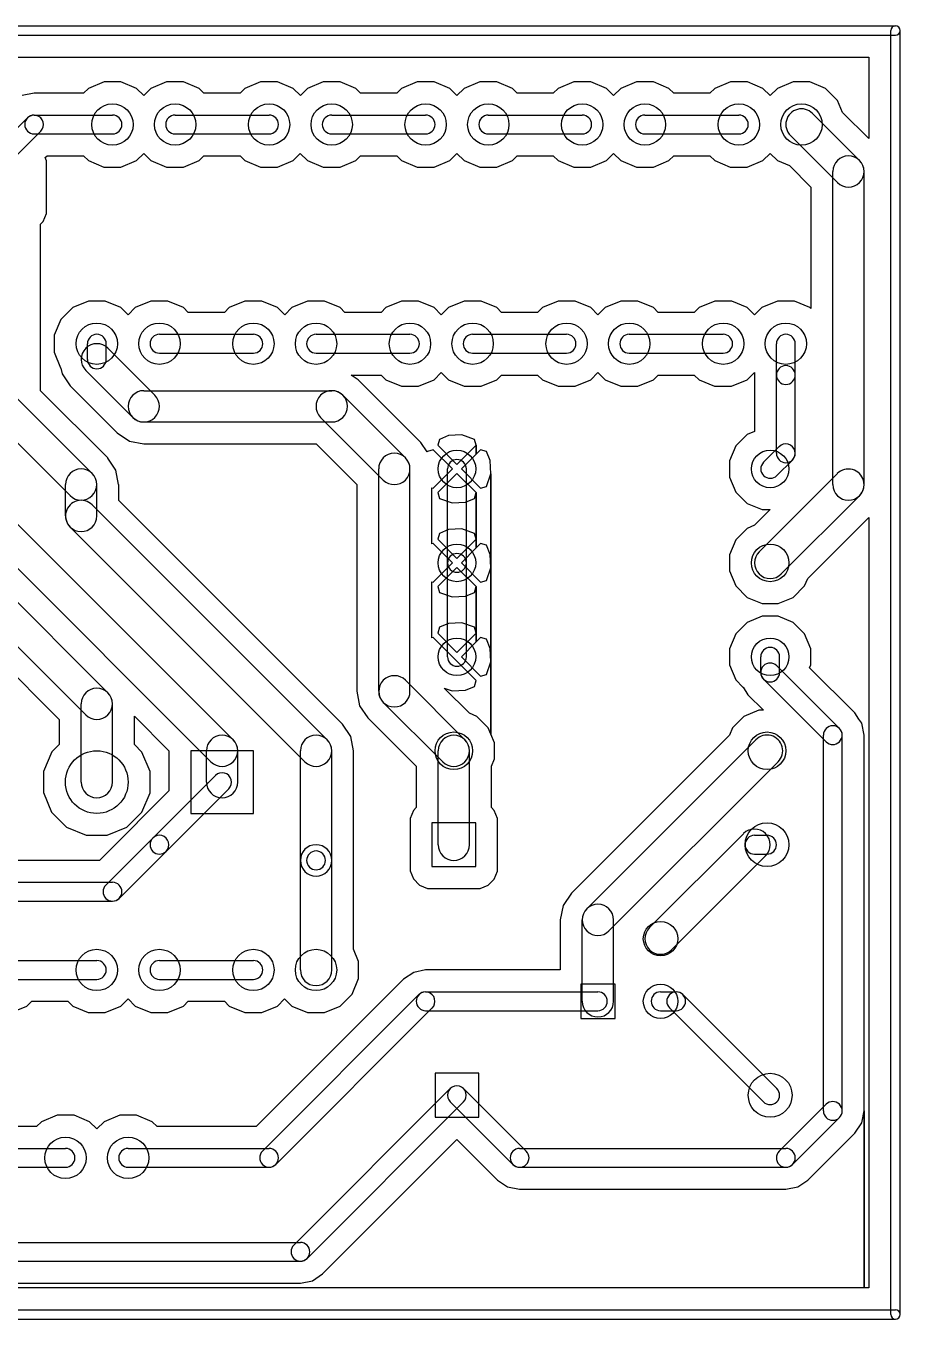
# Model space of a CAD drawing. Extents: x 35925 to 67075, y 41845 to 62495.
# Drawn here: x 53118 to 67075, y 41845 to 62495 of the extents above; entities that cross this region are included whole.
import ezdxf

# ---------------------------------------------------------------- set-up
doc = ezdxf.new("R2010")
doc.units = 0
doc.layers.add('BLACK', color=1, linetype='CONTINUOUS')

msp = doc.modelspace()

# ---------------------------------------------------------------- linework, layer by layer
at = {"layer": 'BLACK'}
for p, q in [((36000, 62495), (67000, 62495)), ((66925, 41920), (66925, 62420)), ((67075, 41920), (67075, 62420)), ((36000, 62345), (67000, 62345)), ((36425, 61995), (66575, 61995)), ((36425, 61995), (66575, 61995)), ((66575, 61995), (66575, 60694)), ((66575, 61995), (66575, 60694)), ((54365, 61600), (54115, 61497)), ((54365, 61600), (54115, 61497)), ((54636, 61600), (54365, 61600)), ((54636, 61600), (54365, 61600)), ((54885, 61496), (54636, 61600)), ((54885, 61496), (54636, 61600)), ((55365, 61600), (55115, 61497)), ((55365, 61600), (55115, 61497)), ((55636, 61600), (55365, 61600)), ((55636, 61600), (55365, 61600)), ((55885, 61496), (55636, 61600)), ((55885, 61496), (55636, 61600)), ((56865, 61600), (56615, 61497)), ((56865, 61600), (56615, 61497)), ((57136, 61600), (56865, 61600)), ((57136, 61600), (56865, 61600)), ((57385, 61496), (57136, 61600)), ((57385, 61496), (57136, 61600)), ((57865, 61600), (57615, 61497)), ((57865, 61600), (57615, 61497)), ((58136, 61600), (57865, 61600)), ((58136, 61600), (57865, 61600)), ((58385, 61496), (58136, 61600)), ((58385, 61496), (58136, 61600)), ((59365, 61600), (59115, 61497)), ((59365, 61600), (59115, 61497)), ((59636, 61600), (59365, 61600)), ((59636, 61600), (59365, 61600)), ((59885, 61496), (59636, 61600)), ((59885, 61496), (59636, 61600)), ((60365, 61600), (60115, 61497)), ((60365, 61600), (60115, 61497)), ((60636, 61600), (60365, 61600)), ((60636, 61600), (60365, 61600)), ((60885, 61496), (60636, 61600)), ((60885, 61496), (60636, 61600)), ((61865, 61600), (61615, 61497)), ((61865, 61600), (61615, 61497)), ((62136, 61600), (61865, 61600)), ((62136, 61600), (61865, 61600)), ((62385, 61496), (62136, 61600)), ((62385, 61496), (62136, 61600)), ((62865, 61600), (62615, 61497)), ((62865, 61600), (62615, 61497)), ((63136, 61600), (62865, 61600)), ((63136, 61600), (62865, 61600)), ((63385, 61496), (63136, 61600)), ((63385, 61496), (63136, 61600)), ((64365, 61600), (64115, 61497)), ((64365, 61600), (64115, 61497)), ((64636, 61600), (64365, 61600)), ((64636, 61600), (64365, 61600)), ((64885, 61496), (64636, 61600)), ((64885, 61496), (64636, 61600)), ((65365, 61600), (65115, 61497)), ((65365, 61600), (65115, 61497)), ((65636, 61600), (65365, 61600)), ((65636, 61600), (65365, 61600)), ((65885, 61496), (65636, 61600)), ((65885, 61496), (65636, 61600)), ((53250, 61421), (53058, 61382)), ((53250, 61421), (53058, 61382)), ((53254, 61420), (53250, 61421)), ((53254, 61420), (53250, 61421)), ((54038, 61420), (53254, 61420)), ((54038, 61420), (53254, 61420)), ((54115, 61497), (54038, 61420)), ((54115, 61497), (54038, 61420)), ((55000, 61382), (54885, 61496)), ((55000, 61382), (54885, 61496)), ((55115, 61497), (55000, 61382)), ((55115, 61497), (55000, 61382)), ((55961, 61420), (55885, 61496)), ((55961, 61420), (55885, 61496)), ((56538, 61420), (55961, 61420)), ((56538, 61420), (55961, 61420)), ((56615, 61497), (56538, 61420)), ((56615, 61497), (56538, 61420)), ((57500, 61382), (57385, 61496)), ((57500, 61382), (57385, 61496)), ((57615, 61497), (57500, 61382)), ((57615, 61497), (57500, 61382)), ((58461, 61420), (58385, 61496)), ((58461, 61420), (58385, 61496)), ((59038, 61420), (58461, 61420)), ((59038, 61420), (58461, 61420)), ((59115, 61497), (59038, 61420)), ((59115, 61497), (59038, 61420)), ((60000, 61382), (59885, 61496)), ((60000, 61382), (59885, 61496)), ((60115, 61497), (60000, 61382)), ((60115, 61497), (60000, 61382)), ((60961, 61420), (60885, 61496)), ((60961, 61420), (60885, 61496)), ((61538, 61420), (60961, 61420)), ((61538, 61420), (60961, 61420)), ((61615, 61497), (61538, 61420)), ((61615, 61497), (61538, 61420)), ((62500, 61382), (62385, 61496)), ((62500, 61382), (62385, 61496)), ((62615, 61497), (62500, 61382)), ((62615, 61497), (62500, 61382)), ((63461, 61420), (63385, 61496)), ((63461, 61420), (63385, 61496)), ((64038, 61420), (63461, 61420)), ((64038, 61420), (63461, 61420)), ((64115, 61497), (64038, 61420)), ((64115, 61497), (64038, 61420)), ((65000, 61382), (64885, 61496)), ((65000, 61382), (64885, 61496)), ((65115, 61497), (65000, 61382)), ((65115, 61497), (65000, 61382)), ((66077, 61305), (65885, 61496)), ((66077, 61305), (65885, 61496)), ((66156, 61112), (66077, 61305)), ((66156, 61112), (66077, 61305)), ((52644, 60526), (53144, 61026)), ((53250, 61070), (54500, 61070)), ((55500, 61070), (57000, 61070)), ((58000, 61070), (59500, 61070)), ((60500, 61070), (62000, 61070)), ((63000, 61070), (64500, 61070)), ((66427, 60347), (65677, 61097)), ((66575, 60694), (66156, 61112)), ((66575, 60694), (66156, 61112)), ((52856, 60314), (53356, 60814)), ((53250, 60770), (54500, 60770)), ((55500, 60770), (57000, 60770)), ((58000, 60770), (59500, 60770)), ((60500, 60770), (62000, 60770)), ((63000, 60770), (64500, 60770)), ((66073, 59993), (65323, 60743)), ((53427, 60391), (53457, 60420)), ((53427, 60391), (53457, 60420)), ((53449, 60339), (53427, 60391)), ((53449, 60339), (53427, 60391)), ((53449, 59639), (53449, 60339)), ((53449, 59639), (53449, 60339)), ((53457, 60420), (54038, 60420)), ((53457, 60420), (54038, 60420)), ((54038, 60420), (54115, 60344)), ((54038, 60420), (54115, 60344)), ((54115, 60344), (54364, 60240)), ((54115, 60344), (54364, 60240)), ((54635, 60240), (54885, 60343)), ((54635, 60240), (54885, 60343)), ((54885, 60343), (54999, 60459)), ((54885, 60343), (54999, 60459)), ((54999, 60459), (55115, 60344)), ((54999, 60459), (55115, 60344)), ((55115, 60344), (55364, 60240)), ((55115, 60344), (55364, 60240)), ((55635, 60240), (55885, 60343)), ((55635, 60240), (55885, 60343)), ((55885, 60343), (55961, 60420)), ((55885, 60343), (55961, 60420)), ((55961, 60420), (56538, 60420)), ((55961, 60420), (56538, 60420)), ((56538, 60420), (56615, 60344)), ((56538, 60420), (56615, 60344)), ((56615, 60344), (56864, 60240)), ((56615, 60344), (56864, 60240)), ((57135, 60240), (57385, 60343)), ((57135, 60240), (57385, 60343)), ((57385, 60343), (57499, 60459)), ((57385, 60343), (57499, 60459)), ((57499, 60459), (57615, 60344)), ((57499, 60459), (57615, 60344)), ((57615, 60344), (57864, 60240)), ((57615, 60344), (57864, 60240)), ((58135, 60240), (58385, 60343)), ((58135, 60240), (58385, 60343)), ((58385, 60343), (58461, 60420)), ((58385, 60343), (58461, 60420)), ((58461, 60420), (59038, 60420)), ((58461, 60420), (59038, 60420)), ((59038, 60420), (59115, 60344)), ((59038, 60420), (59115, 60344)), ((59115, 60344), (59364, 60240)), ((59115, 60344), (59364, 60240)), ((59635, 60240), (59885, 60343)), ((59635, 60240), (59885, 60343)), ((59885, 60343), (59999, 60459)), ((59885, 60343), (59999, 60459)), ((59999, 60459), (60115, 60344)), ((59999, 60459), (60115, 60344)), ((60115, 60344), (60364, 60240)), ((60115, 60344), (60364, 60240)), ((60635, 60240), (60885, 60343)), ((60635, 60240), (60885, 60343)), ((60885, 60343), (60961, 60420)), ((60885, 60343), (60961, 60420)), ((60961, 60420), (61538, 60420)), ((60961, 60420), (61538, 60420)), ((61538, 60420), (61615, 60344)), ((61538, 60420), (61615, 60344)), ((61615, 60344), (61864, 60240)), ((61615, 60344), (61864, 60240)), ((62135, 60240), (62385, 60343)), ((62135, 60240), (62385, 60343)), ((62385, 60343), (62499, 60459)), ((62385, 60343), (62499, 60459)), ((62499, 60459), (62615, 60344)), ((62499, 60459), (62615, 60344)), ((62615, 60344), (62864, 60240)), ((62615, 60344), (62864, 60240)), ((63135, 60240), (63385, 60343)), ((63135, 60240), (63385, 60343)), ((63385, 60343), (63461, 60420)), ((63385, 60343), (63461, 60420)), ((63461, 60420), (64038, 60420)), ((63461, 60420), (64038, 60420)), ((64038, 60420), (64115, 60344)), ((64038, 60420), (64115, 60344)), ((64115, 60344), (64364, 60240)), ((64115, 60344), (64364, 60240)), ((64635, 60240), (64885, 60343)), ((64635, 60240), (64885, 60343)), ((64885, 60343), (64999, 60459)), ((64885, 60343), (64999, 60459)), ((64999, 60459), (65115, 60344)), ((64999, 60459), (65115, 60344)), ((65115, 60344), (65308, 60264)), ((65115, 60344), (65308, 60264)), ((54364, 60240), (54635, 60240)), ((54364, 60240), (54635, 60240)), ((55364, 60240), (55635, 60240)), ((55364, 60240), (55635, 60240)), ((56864, 60240), (57135, 60240)), ((56864, 60240), (57135, 60240)), ((57864, 60240), (58135, 60240)), ((57864, 60240), (58135, 60240)), ((59364, 60240), (59635, 60240)), ((59364, 60240), (59635, 60240)), ((60364, 60240), (60635, 60240)), ((60364, 60240), (60635, 60240)), ((61864, 60240), (62135, 60240)), ((61864, 60240), (62135, 60240)), ((62864, 60240), (63135, 60240)), ((62864, 60240), (63135, 60240)), ((64364, 60240), (64635, 60240)), ((64364, 60240), (64635, 60240)), ((65308, 60264), (65650, 59922)), ((65308, 60264), (65650, 59922)), ((66000, 55170), (66000, 60170)), ((66500, 55170), (66500, 60170)), ((65650, 59922), (65650, 57982)), ((65650, 59922), (65650, 57982)), ((53396, 59372), (53449, 59500)), ((53396, 59372), (53449, 59500)), ((53449, 59500), (53449, 59639)), ((53449, 59500), (53449, 59639)), ((53350, 59327), (53396, 59372)), ((53350, 59327), (53396, 59372)), ((53350, 56669), (53350, 59327)), ((53350, 56669), (53350, 59327)), ((54115, 58100), (53865, 57997)), ((54115, 58100), (53865, 57997)), ((54386, 58100), (54115, 58100)), ((54386, 58100), (54115, 58100)), ((54635, 57996), (54386, 58100)), ((54635, 57996), (54386, 58100)), ((55115, 58100), (54865, 57997)), ((55115, 58100), (54865, 57997)), ((55386, 58100), (55115, 58100)), ((55386, 58100), (55115, 58100)), ((55635, 57996), (55386, 58100)), ((55635, 57996), (55386, 58100)), ((56615, 58100), (56365, 57997)), ((56615, 58100), (56365, 57997)), ((56886, 58100), (56615, 58100)), ((56886, 58100), (56615, 58100)), ((57135, 57996), (56886, 58100)), ((57135, 57996), (56886, 58100)), ((57615, 58100), (57365, 57997)), ((57615, 58100), (57365, 57997)), ((57886, 58100), (57615, 58100)), ((57886, 58100), (57615, 58100)), ((58135, 57996), (57886, 58100)), ((58135, 57996), (57886, 58100)), ((59115, 58100), (58865, 57997)), ((59115, 58100), (58865, 57997)), ((59386, 58100), (59115, 58100)), ((59386, 58100), (59115, 58100)), ((59635, 57996), (59386, 58100)), ((59635, 57996), (59386, 58100)), ((60115, 58100), (59865, 57997)), ((60115, 58100), (59865, 57997)), ((60386, 58100), (60115, 58100)), ((60386, 58100), (60115, 58100)), ((60635, 57996), (60386, 58100)), ((60635, 57996), (60386, 58100)), ((61615, 58100), (61365, 57997)), ((61615, 58100), (61365, 57997)), ((61886, 58100), (61615, 58100)), ((61886, 58100), (61615, 58100)), ((62135, 57996), (61886, 58100)), ((62135, 57996), (61886, 58100)), ((62615, 58100), (62365, 57997)), ((62615, 58100), (62365, 57997)), ((62886, 58100), (62615, 58100)), ((62886, 58100), (62615, 58100)), ((63135, 57996), (62886, 58100)), ((63135, 57996), (62886, 58100)), ((64115, 58100), (63865, 57997)), ((64115, 58100), (63865, 57997)), ((64386, 58100), (64115, 58100)), ((64386, 58100), (64115, 58100)), ((64635, 57996), (64386, 58100)), ((64635, 57996), (64386, 58100)), ((65115, 58100), (64865, 57997)), ((65115, 58100), (64865, 57997)), ((65386, 58100), (65115, 58100)), ((65386, 58100), (65115, 58100)), ((65635, 57996), (65386, 58100)), ((65635, 57996), (65386, 58100)), ((53865, 57997), (53674, 57805)), ((53865, 57997), (53674, 57805)), ((54750, 57882), (54635, 57996)), ((54750, 57882), (54635, 57996)), ((54865, 57997), (54750, 57882)), ((54865, 57997), (54750, 57882)), ((55711, 57920), (55635, 57996)), ((55711, 57920), (55635, 57996)), ((56288, 57920), (55711, 57920)), ((56288, 57920), (55711, 57920)), ((56365, 57997), (56288, 57920)), ((56365, 57997), (56288, 57920)), ((57250, 57882), (57135, 57996)), ((57250, 57882), (57135, 57996)), ((57365, 57997), (57250, 57882)), ((57365, 57997), (57250, 57882)), ((58211, 57920), (58135, 57996)), ((58211, 57920), (58135, 57996)), ((58788, 57920), (58211, 57920)), ((58788, 57920), (58211, 57920)), ((58865, 57997), (58788, 57920)), ((58865, 57997), (58788, 57920)), ((59750, 57882), (59635, 57996)), ((59750, 57882), (59635, 57996)), ((59865, 57997), (59750, 57882)), ((59865, 57997), (59750, 57882)), ((60711, 57920), (60635, 57996)), ((60711, 57920), (60635, 57996)), ((61288, 57920), (60711, 57920)), ((61288, 57920), (60711, 57920)), ((61365, 57997), (61288, 57920)), ((61365, 57997), (61288, 57920)), ((62250, 57882), (62135, 57996)), ((62250, 57882), (62135, 57996)), ((62365, 57997), (62250, 57882)), ((62365, 57997), (62250, 57882)), ((63211, 57920), (63135, 57996)), ((63211, 57920), (63135, 57996)), ((63788, 57920), (63211, 57920)), ((63788, 57920), (63211, 57920)), ((63865, 57997), (63788, 57920)), ((63865, 57997), (63788, 57920)), ((64750, 57882), (64635, 57996)), ((64750, 57882), (64635, 57996)), ((64865, 57997), (64750, 57882)), ((64865, 57997), (64750, 57882)), ((65650, 57982), (65635, 57996)), ((65650, 57982), (65635, 57996)), ((53674, 57805), (53570, 57556)), ((53674, 57805), (53570, 57556)), ((53570, 57556), (53570, 57285)), ((53570, 57556), (53570, 57285)), ((54100, 57170), (54100, 57420)), ((54400, 57170), (54400, 57420)), ((55250, 57570), (56750, 57570)), ((57750, 57570), (59250, 57570)), ((60250, 57570), (61750, 57570)), ((62750, 57570), (64250, 57570)), ((65100, 56920), (65100, 57420)), ((65400, 56920), (65400, 57420)), ((53570, 57285), (53673, 57035)), ((53570, 57285), (53673, 57035)), ((54427, 57347), (55177, 56597)), ((55250, 57270), (56750, 57270)), ((57750, 57270), (59250, 57270)), ((60250, 57270), (61750, 57270)), ((62750, 57270), (64250, 57270)), ((53673, 57035), (53678, 57030)), ((53673, 57035), (53678, 57030)), ((53678, 57030), (53696, 56941)), ((53678, 57030), (53696, 56941)), ((53696, 56941), (53826, 56746)), ((53696, 56941), (53826, 56746)), ((54073, 56993), (54823, 56243)), ((58424, 56844), (58310, 56920)), ((58310, 56920), (58788, 56920)), ((58424, 56844), (58310, 56920)), ((58310, 56920), (58788, 56920)), ((59424, 55844), (58424, 56844)), ((59424, 55844), (58424, 56844)), ((58788, 56920), (58865, 56844)), ((58788, 56920), (58865, 56844)), ((58865, 56844), (59114, 56740)), ((58865, 56844), (59114, 56740)), ((59385, 56740), (59635, 56843)), ((59385, 56740), (59635, 56843)), ((59635, 56843), (59749, 56959)), ((59635, 56843), (59749, 56959)), ((59749, 56959), (59865, 56844)), ((59749, 56959), (59865, 56844)), ((59865, 56844), (60114, 56740)), ((59865, 56844), (60114, 56740)), ((60385, 56740), (60635, 56843)), ((60385, 56740), (60635, 56843)), ((60635, 56843), (60711, 56920)), ((60635, 56843), (60711, 56920)), ((60711, 56920), (61288, 56920)), ((60711, 56920), (61288, 56920)), ((61288, 56920), (61365, 56844)), ((61288, 56920), (61365, 56844)), ((61365, 56844), (61614, 56740)), ((61365, 56844), (61614, 56740)), ((61885, 56740), (62135, 56843)), ((61885, 56740), (62135, 56843)), ((62135, 56843), (62249, 56959)), ((62135, 56843), (62249, 56959)), ((62249, 56959), (62365, 56844)), ((62249, 56959), (62365, 56844)), ((62365, 56844), (62614, 56740)), ((62365, 56844), (62614, 56740)), ((62885, 56740), (63135, 56843)), ((62885, 56740), (63135, 56843)), ((63135, 56843), (63211, 56920)), ((63135, 56843), (63211, 56920)), ((63211, 56920), (63788, 56920)), ((63211, 56920), (63788, 56920)), ((63788, 56920), (63865, 56844)), ((63788, 56920), (63865, 56844)), ((63865, 56844), (64114, 56740)), ((63865, 56844), (64114, 56740)), ((64385, 56740), (64635, 56843)), ((64385, 56740), (64635, 56843)), ((64635, 56843), (64749, 56959)), ((64635, 56843), (64749, 56959)), ((64749, 56959), (64750, 56959)), ((64749, 56959), (64750, 56959)), ((64750, 56959), (64750, 56920)), ((64750, 56959), (64750, 56920)), ((64750, 56920), (64750, 56019)), ((64750, 56920), (64750, 56019)), ((65100, 55670), (65100, 56920)), ((65400, 55670), (65400, 56920)), ((54176, 55347), (52927, 56596)), ((54424, 55595), (53350, 56669)), ((54424, 55595), (53350, 56669)), ((53826, 56746), (54575, 55996)), ((53826, 56746), (54575, 55996)), ((55000, 56670), (58000, 56670)), ((58177, 56597), (59177, 55597)), ((59114, 56740), (59385, 56740)), ((59114, 56740), (59385, 56740)), ((60114, 56740), (60385, 56740)), ((60114, 56740), (60385, 56740)), ((61614, 56740), (61885, 56740)), ((61614, 56740), (61885, 56740)), ((62614, 56740), (62885, 56740)), ((62614, 56740), (62885, 56740)), ((64114, 56740), (64385, 56740)), ((64114, 56740), (64385, 56740)), ((53823, 54994), (52574, 56243)), ((55000, 56170), (58000, 56170)), ((57823, 56243), (58823, 55243)), ((54575, 55996), (54576, 55996)), ((54575, 55996), (54576, 55996)), ((54576, 55996), (54770, 55866)), ((54576, 55996), (54770, 55866)), ((60079, 55963), (59866, 55952)), ((60079, 55963), (59866, 55952)), ((60281, 55892), (60079, 55963)), ((60281, 55892), (60079, 55963)), ((64632, 55970), (64450, 55788)), ((64632, 55970), (64450, 55788)), ((64750, 56019), (64632, 55970)), ((64750, 56019), (64632, 55970)), ((54770, 55866), (55000, 55820)), ((54770, 55866), (55000, 55820)), ((55000, 55820), (57752, 55820)), ((55000, 55820), (57752, 55820)), ((57752, 55820), (58400, 55172)), ((57752, 55820), (58400, 55172)), ((59525, 55693), (59424, 55844)), ((59525, 55693), (59424, 55844)), ((59719, 55892), (59692, 55798)), ((59719, 55892), (59692, 55798)), ((59692, 55798), (60000, 55491)), ((59692, 55798), (60000, 55491)), ((59866, 55952), (59719, 55892)), ((59866, 55952), (59719, 55892)), ((60000, 55491), (60308, 55798)), ((60000, 55491), (60308, 55798)), ((60308, 55798), (60281, 55892)), ((60308, 55798), (60281, 55892)), ((60308, 55658), (60308, 55798)), ((60308, 55798), (60308, 55658)), ((60308, 55658), (60308, 55798)), ((60308, 55798), (60308, 55658)), ((64450, 55788), (64351, 55549)), ((64450, 55788), (64351, 55549)), ((64894, 55527), (65143, 55776)), ((54424, 55594), (54424, 55595)), ((54424, 55594), (54424, 55595)), ((54554, 55400), (54424, 55594)), ((54554, 55400), (54424, 55594)), ((59528, 55701), (59525, 55693)), ((59528, 55701), (59525, 55693)), ((59622, 55728), (59528, 55701)), ((59622, 55728), (59528, 55701)), ((59929, 55420), (59622, 55728)), ((59929, 55420), (59622, 55728)), ((60308, 55658), (60071, 55420)), ((60308, 55658), (60071, 55420)), ((60378, 55728), (60308, 55658)), ((60378, 55728), (60308, 55658)), ((60472, 55701), (60378, 55728)), ((60472, 55701), (60378, 55728)), ((60532, 55554), (60472, 55701)), ((60532, 55554), (60472, 55701)), ((60543, 55341), (60532, 55554)), ((60543, 55341), (60532, 55554)), ((64351, 55549), (64351, 55291)), ((64351, 55549), (64351, 55291)), ((65107, 55314), (65356, 55563)), ((54599, 55171), (54554, 55400)), ((54599, 55171), (54554, 55400)), ((58750, 51870), (58750, 55420)), ((59250, 51870), (59250, 55420)), ((59622, 55112), (59929, 55420)), ((59622, 55112), (59929, 55420)), ((60000, 55349), (59692, 55042)), ((60000, 55349), (59692, 55042)), ((59850, 53920), (59850, 55420)), ((60308, 55042), (60000, 55349)), ((60308, 55042), (60000, 55349)), ((60071, 55420), (60378, 55112)), ((60071, 55420), (60378, 55112)), ((60150, 53920), (60150, 55420)), ((64824, 54097), (66073, 55346)), ((53750, 54670), (53750, 55170)), ((54250, 54670), (54250, 55170)), ((54600, 55170), (54599, 55171)), ((54600, 55170), (54599, 55171)), ((54600, 54918), (54600, 55170)), ((54600, 54918), (54600, 55170)), ((58400, 55172), (58400, 51870)), ((58400, 55172), (58400, 51870)), ((60378, 55112), (60472, 55139)), ((60378, 55112), (60472, 55139)), ((60472, 55139), (60543, 55341)), ((60472, 55139), (60543, 55341)), ((60543, 53841), (60543, 55341)), ((60543, 55341), (60543, 53841)), ((60543, 53841), (60543, 55341)), ((60543, 55341), (60543, 53841)), ((64351, 55291), (64450, 55052)), ((64351, 55291), (64450, 55052)), ((59600, 54222), (59600, 55119)), ((59600, 55119), (59622, 55112)), ((59600, 54222), (59600, 55119)), ((59600, 55119), (59622, 55112)), ((59692, 55042), (59719, 54948)), ((59692, 55042), (59719, 54948)), ((59719, 54948), (59921, 54877)), ((59719, 54948), (59921, 54877)), ((60134, 54888), (60281, 54948)), ((60134, 54888), (60281, 54948)), ((60281, 54948), (60308, 55042)), ((60281, 54948), (60308, 55042)), ((60308, 54298), (60308, 55042)), ((60308, 55042), (60308, 54298)), ((60308, 54298), (60308, 55042)), ((60308, 55042), (60308, 54298)), ((64450, 55052), (64632, 54870)), ((64450, 55052), (64632, 54870)), ((65177, 53744), (66426, 54993)), ((57926, 51097), (54177, 54846)), ((58174, 51344), (54600, 54918)), ((58174, 51344), (54600, 54918)), ((59921, 54877), (60134, 54888)), ((59921, 54877), (60134, 54888)), ((64632, 54870), (64871, 54771)), ((64632, 54870), (64871, 54771)), ((65002, 54771), (64751, 54520)), ((65002, 54771), (64751, 54520)), ((64871, 54771), (65002, 54771)), ((64871, 54771), (65002, 54771)), ((51677, 54596), (54426, 51847)), ((52927, 54596), (56426, 51097)), ((64751, 54520), (64632, 54470)), ((64751, 54520), (64632, 54470)), ((65599, 53672), (66575, 54647)), ((65599, 53672), (66575, 54647)), ((66575, 54647), (66575, 42345)), ((66575, 54647), (66575, 42345)), ((57573, 50744), (53824, 54493)), ((59719, 54392), (59692, 54298)), ((59719, 54392), (59692, 54298)), ((59866, 54452), (59719, 54392)), ((59866, 54452), (59719, 54392)), ((60079, 54463), (59866, 54452)), ((60079, 54463), (59866, 54452)), ((60281, 54392), (60079, 54463)), ((60281, 54392), (60079, 54463)), ((60308, 54298), (60281, 54392)), ((60308, 54298), (60281, 54392)), ((64632, 54470), (64450, 54288)), ((64632, 54470), (64450, 54288)), ((51324, 54243), (54073, 51494)), ((52574, 54243), (56073, 50744)), ((59622, 54228), (59600, 54222)), ((59622, 54228), (59600, 54222)), ((59929, 53920), (59622, 54228)), ((59929, 53920), (59622, 54228)), ((59692, 54298), (60000, 53991)), ((59692, 54298), (60000, 53991)), ((60000, 53991), (60308, 54298)), ((60000, 53991), (60308, 54298)), ((60308, 54158), (60071, 53920)), ((60308, 54158), (60071, 53920)), ((60308, 54158), (60308, 54298)), ((60308, 54298), (60308, 54158)), ((60308, 54158), (60308, 54298)), ((60308, 54298), (60308, 54158)), ((60378, 54228), (60308, 54158)), ((60378, 54228), (60308, 54158)), ((60472, 54201), (60378, 54228)), ((60472, 54201), (60378, 54228)), ((60532, 54054), (60472, 54201)), ((60532, 54054), (60472, 54201)), ((64450, 54288), (64351, 54049)), ((64450, 54288), (64351, 54049)), ((59622, 53612), (59929, 53920)), ((59622, 53612), (59929, 53920)), ((59850, 52420), (59850, 53920)), ((60071, 53920), (60378, 53612)), ((60071, 53920), (60378, 53612)), ((60150, 52420), (60150, 53920)), ((60543, 53841), (60532, 54054)), ((60543, 53841), (60532, 54054)), ((64351, 54049), (64351, 53791)), ((64351, 54049), (64351, 53791)), ((60000, 53849), (59692, 53542)), ((60000, 53849), (59692, 53542)), ((60308, 53542), (60000, 53849)), ((60308, 53542), (60000, 53849)), ((60472, 53639), (60543, 53841)), ((60472, 53639), (60543, 53841)), ((60543, 52341), (60543, 53841)), ((60543, 53841), (60543, 52341)), ((60543, 52341), (60543, 53841)), ((60543, 53841), (60543, 52341)), ((64351, 53791), (64450, 53552)), ((64351, 53791), (64450, 53552)), ((59600, 52722), (59600, 53619)), ((59600, 53619), (59622, 53612)), ((59600, 52722), (59600, 53619)), ((59600, 53619), (59622, 53612)), ((59692, 53542), (59719, 53448)), ((59692, 53542), (59719, 53448)), ((60281, 53448), (60308, 53542)), ((60281, 53448), (60308, 53542)), ((60308, 52798), (60308, 53542)), ((60308, 53542), (60308, 52798)), ((60308, 52798), (60308, 53542)), ((60308, 53542), (60308, 52798)), ((60378, 53612), (60472, 53639)), ((60378, 53612), (60472, 53639)), ((64450, 53552), (64632, 53370)), ((64450, 53552), (64632, 53370)), ((65368, 53370), (65550, 53552)), ((65368, 53370), (65550, 53552)), ((65550, 53552), (65599, 53672)), ((65550, 53552), (65599, 53672)), ((51614, 53458), (53650, 51422)), ((51614, 53458), (53650, 51422)), ((59719, 53448), (59921, 53377)), ((59719, 53448), (59921, 53377)), ((59921, 53377), (60134, 53388)), ((59921, 53377), (60134, 53388)), ((60134, 53388), (60281, 53448)), ((60134, 53388), (60281, 53448)), ((64632, 53370), (64871, 53271)), ((64632, 53370), (64871, 53271)), ((65129, 53271), (65368, 53370)), ((65129, 53271), (65368, 53370)), ((64871, 53271), (65129, 53271)), ((64871, 53271), (65129, 53271)), ((59719, 52892), (59692, 52798)), ((59719, 52892), (59692, 52798)), ((59866, 52952), (59719, 52892)), ((59866, 52952), (59719, 52892)), ((60079, 52963), (59866, 52952)), ((60079, 52963), (59866, 52952)), ((60281, 52892), (60079, 52963)), ((60281, 52892), (60079, 52963)), ((60308, 52798), (60281, 52892)), ((60308, 52798), (60281, 52892)), ((64632, 52970), (64450, 52788)), ((64632, 52970), (64450, 52788)), ((64871, 53069), (64632, 52970)), ((64871, 53069), (64632, 52970)), ((65129, 53069), (64871, 53069)), ((65129, 53069), (64871, 53069)), ((65368, 52970), (65129, 53069)), ((65368, 52970), (65129, 53069)), ((65550, 52788), (65368, 52970)), ((65550, 52788), (65368, 52970)), ((59622, 52728), (59600, 52722)), ((59622, 52728), (59600, 52722)), ((59894, 52455), (59622, 52728)), ((59894, 52455), (59622, 52728)), ((59692, 52798), (60000, 52491)), ((59692, 52798), (60000, 52491)), ((60000, 52491), (60308, 52798)), ((60000, 52491), (60308, 52798)), ((60308, 52658), (60071, 52420)), ((60308, 52658), (60071, 52420)), ((60308, 52658), (60308, 52798)), ((60308, 52798), (60308, 52658)), ((60308, 52658), (60308, 52798)), ((60308, 52798), (60308, 52658)), ((60378, 52728), (60308, 52658)), ((60378, 52728), (60308, 52658)), ((60472, 52701), (60378, 52728)), ((60472, 52701), (60378, 52728)), ((60532, 52554), (60472, 52701)), ((60532, 52554), (60472, 52701)), ((64450, 52788), (64351, 52549)), ((64450, 52788), (64351, 52549)), ((65649, 52549), (65550, 52788)), ((65649, 52549), (65550, 52788)), ((59929, 52420), (59894, 52455)), ((59929, 52420), (59894, 52455)), ((60543, 52341), (60532, 52554)), ((60543, 52341), (60532, 52554)), ((64351, 52549), (64351, 52291)), ((64351, 52549), (64351, 52291)), ((65649, 52291), (65649, 52549)), ((65649, 52291), (65649, 52549)), ((60000, 52349), (59929, 52420)), ((60000, 52349), (59929, 52420)), ((60035, 52314), (60000, 52349)), ((60035, 52314), (60000, 52349)), ((60308, 52042), (60035, 52314)), ((60308, 52042), (60035, 52314)), ((60071, 52420), (60378, 52112)), ((60071, 52420), (60378, 52112)), ((60472, 52139), (60543, 52341)), ((60472, 52139), (60543, 52341)), ((60543, 51185), (60543, 52341)), ((60543, 52341), (60543, 51185)), ((60543, 51185), (60543, 52341)), ((60543, 52341), (60543, 51185)), ((64351, 52291), (64450, 52052)), ((64351, 52291), (64450, 52052)), ((64850, 52170), (64850, 52420)), ((65106, 52276), (66106, 51276)), ((65150, 52170), (65150, 52420)), ((65630, 52247), (65649, 52291)), ((65630, 52247), (65649, 52291)), ((66351, 51526), (65630, 52247)), ((66351, 51526), (65630, 52247)), ((59177, 52046), (60126, 51097)), ((60281, 51948), (60308, 52042)), ((60281, 51948), (60308, 52042)), ((60378, 52112), (60472, 52139)), ((60378, 52112), (60472, 52139)), ((64450, 52052), (64566, 51936)), ((64450, 52052), (64566, 51936)), ((64894, 52064), (65894, 51064)), ((58400, 51870), (58446, 51640)), ((58400, 51870), (58446, 51640)), ((60199, 51519), (59798, 51921)), ((59798, 51921), (59921, 51877)), ((60199, 51519), (59798, 51921)), ((59798, 51921), (59921, 51877)), ((59921, 51877), (60134, 51888)), ((59921, 51877), (60134, 51888)), ((60134, 51888), (60281, 51948)), ((60134, 51888), (60281, 51948)), ((64566, 51936), (64567, 51935)), ((64566, 51936), (64567, 51935)), ((64567, 51935), (64646, 51816)), ((64567, 51935), (64646, 51816)), ((54000, 50420), (54000, 51670)), ((54500, 50420), (54500, 51670)), ((58446, 51640), (58576, 51446)), ((58446, 51640), (58576, 51446)), ((58824, 51693), (59773, 50744)), ((64646, 51816), (64893, 51569)), ((64646, 51816), (64893, 51569)), ((53650, 51422), (53650, 51022)), ((53650, 51422), (53650, 51022)), ((54850, 51022), (54850, 51472)), ((54850, 51472), (55401, 50921)), ((54850, 51022), (54850, 51472)), ((54850, 51472), (55401, 50921)), ((58576, 51446), (59350, 50672)), ((58576, 51446), (59350, 50672)), ((60318, 51470), (60199, 51519)), ((60318, 51470), (60199, 51519)), ((60500, 51288), (60318, 51470)), ((60500, 51288), (60318, 51470)), ((64582, 51470), (64400, 51288)), ((64582, 51470), (64400, 51288)), ((64821, 51569), (64582, 51470)), ((64821, 51569), (64582, 51470)), ((64893, 51569), (64821, 51569)), ((64893, 51569), (64821, 51569)), ((66354, 51524), (66351, 51526)), ((66354, 51524), (66351, 51526)), ((66418, 51427), (66354, 51524)), ((66418, 51427), (66354, 51524)), ((66462, 51362), (66418, 51427)), ((66462, 51362), (66418, 51427)), ((58304, 51150), (58174, 51344)), ((58304, 51150), (58174, 51344)), ((60543, 51185), (60500, 51288)), ((60543, 51185), (60500, 51288)), ((64400, 51288), (64351, 51171)), ((64400, 51288), (64351, 51171)), ((66462, 51361), (66462, 51362)), ((66462, 51361), (66462, 51362)), ((66500, 51170), (66462, 51361)), ((66500, 51170), (66462, 51361)), ((53650, 51022), (53530, 50902)), ((53650, 51022), (53530, 50902)), ((54971, 50900), (54850, 51022)), ((54971, 50900), (54850, 51022)), ((58304, 51149), (58304, 51150)), ((58304, 51149), (58304, 51150)), ((58350, 50920), (58304, 51149)), ((58350, 50920), (58304, 51149)), ((60599, 51049), (60543, 51185)), ((60599, 51049), (60543, 51185)), ((60599, 50791), (60599, 51049)), ((60599, 50791), (60599, 51049)), ((64351, 51171), (61826, 48644)), ((64351, 51171), (61826, 48644)), ((62073, 48397), (64773, 51097)), ((65850, 45170), (65850, 51170)), ((66150, 45170), (66150, 51170)), ((66500, 45170), (66500, 51170)), ((66500, 45170), (66500, 51170)), ((53530, 50902), (53400, 50590)), ((53530, 50902), (53400, 50590)), ((55100, 50588), (54971, 50900)), ((55100, 50588), (54971, 50900)), ((55401, 50921), (55401, 50851)), ((55401, 50921), (55401, 50851)), ((55401, 50851), (55401, 50279)), ((55401, 50851), (55401, 50279)), ((56750, 50920), (55750, 50920)), ((55750, 50920), (55750, 49920)), ((56000, 50420), (56000, 50920)), ((56500, 50420), (56500, 50920)), ((56750, 49920), (56750, 50920)), ((57500, 49170), (57500, 50920)), ((58000, 49170), (58000, 50920)), ((58350, 49170), (58350, 50920)), ((58350, 49170), (58350, 50920)), ((59700, 49420), (59700, 50920)), ((60200, 49420), (60200, 50920)), ((59350, 50672), (59350, 50014)), ((59350, 50672), (59350, 50014)), ((60550, 50673), (60599, 50791)), ((60550, 50673), (60599, 50791)), ((60550, 50014), (60550, 50673)), ((60550, 50014), (60550, 50673)), ((62427, 48043), (65127, 50743)), ((53400, 50590), (53400, 50252)), ((53400, 50590), (53400, 50252)), ((55100, 50250), (55100, 50588)), ((55100, 50250), (55100, 50588)), ((55144, 49526), (56144, 50526)), ((53400, 50252), (53529, 49940)), ((53400, 50252), (53529, 49940)), ((55401, 50279), (54896, 49774)), ((55401, 50279), (54896, 49774)), ((54970, 49938), (55100, 50250)), ((54970, 49938), (55100, 50250)), ((55356, 49314), (56356, 50314)), ((59350, 50014), (59304, 49968)), ((59350, 50014), (59304, 49968)), ((60596, 49967), (60550, 50014)), ((60596, 49967), (60550, 50014)), ((53529, 49940), (53768, 49700)), ((53529, 49940), (53768, 49700)), ((54894, 49772), (54292, 49170)), ((54894, 49772), (54292, 49170)), ((54730, 49699), (54970, 49938)), ((54730, 49699), (54970, 49938)), ((54896, 49774), (54894, 49772)), ((54896, 49774), (54894, 49772)), ((55750, 49920), (56750, 49920)), ((59304, 49968), (59251, 49840)), ((59304, 49968), (59251, 49840)), ((59251, 49840), (59251, 49701)), ((59251, 49840), (59251, 49701)), ((60300, 49770), (59600, 49770)), ((59600, 49770), (59600, 49070)), ((60300, 49070), (60300, 49770)), ((60649, 49839), (60596, 49967)), ((60649, 49839), (60596, 49967)), ((60649, 49139), (60649, 49839)), ((60649, 49139), (60649, 49839)), ((53768, 49700), (54080, 49570)), ((53768, 49700), (54080, 49570)), ((54080, 49570), (54418, 49570)), ((54080, 49570), (54418, 49570)), ((54418, 49570), (54730, 49699)), ((54418, 49570), (54730, 49699)), ((59251, 49701), (59251, 49001)), ((59251, 49701), (59251, 49001)), ((64573, 49596), (63074, 48097)), ((64750, 49570), (64950, 49570)), ((54394, 48776), (55144, 49526)), ((54292, 49170), (52989, 49170)), ((54292, 49170), (52989, 49170)), ((54606, 48564), (55356, 49314)), ((57500, 47420), (57500, 49170)), ((58000, 47420), (58000, 49170)), ((58350, 47750), (58350, 49170)), ((58350, 47750), (58350, 49170)), ((64926, 49243), (63427, 47744)), ((64750, 49270), (64950, 49270)), ((59251, 49001), (59304, 48873)), ((59251, 49001), (59304, 48873)), ((59600, 49070), (60300, 49070)), ((60596, 48872), (60649, 49000)), ((60596, 48872), (60649, 49000)), ((60649, 49000), (60649, 49139)), ((60649, 49000), (60649, 49139)), ((50500, 48820), (54500, 48820)), ((59304, 48873), (59402, 48774)), ((59304, 48873), (59402, 48774)), ((59402, 48774), (59530, 48721)), ((59402, 48774), (59530, 48721)), ((60369, 48721), (60497, 48774)), ((60369, 48721), (60497, 48774)), ((60497, 48774), (60596, 48872)), ((60497, 48774), (60596, 48872)), ((59530, 48721), (59669, 48721)), ((59530, 48721), (59669, 48721)), ((59669, 48721), (60369, 48721)), ((59669, 48721), (60369, 48721)), ((61826, 48644), (61696, 48450)), ((61826, 48644), (61696, 48450)), ((50500, 48520), (54500, 48520)), ((61696, 48450), (61650, 48220)), ((61696, 48450), (61650, 48220)), ((61650, 48220), (61650, 47420)), ((61650, 48220), (61650, 47420)), ((62000, 46920), (62000, 48220)), ((62500, 46920), (62500, 48220)), ((58430, 47555), (58350, 47750)), ((58430, 47555), (58350, 47750)), ((52750, 47570), (54250, 47570)), ((55250, 47570), (56750, 47570)), ((58430, 47284), (58430, 47555)), ((58430, 47284), (58430, 47555)), ((59309, 47382), (59146, 47274)), ((59309, 47382), (59146, 47274)), ((59500, 47420), (59309, 47382)), ((59500, 47420), (59309, 47382)), ((61650, 47420), (59500, 47420)), ((61650, 47420), (59500, 47420)), ((52750, 47270), (54250, 47270)), ((55250, 47270), (56750, 47270)), ((59144, 47272), (56792, 44920)), ((59144, 47272), (56792, 44920)), ((58326, 47035), (58430, 47284)), ((58326, 47035), (58430, 47284)), ((59146, 47274), (59144, 47272)), ((59146, 47274), (59144, 47272)), ((62525, 47195), (61975, 47195)), ((61975, 47195), (61975, 46645)), ((62525, 46645), (62525, 47195)), ((53135, 46843), (53211, 46920)), ((53135, 46843), (53211, 46920)), ((53211, 46920), (53788, 46920)), ((53211, 46920), (53788, 46920)), ((53788, 46920), (53865, 46844)), ((53788, 46920), (53865, 46844)), ((54635, 46843), (54749, 46959)), ((54635, 46843), (54749, 46959)), ((54749, 46959), (54865, 46844)), ((54749, 46959), (54865, 46844)), ((55635, 46843), (55711, 46920)), ((55635, 46843), (55711, 46920)), ((55711, 46920), (56288, 46920)), ((55711, 46920), (56288, 46920)), ((56288, 46920), (56365, 46844)), ((56288, 46920), (56365, 46844)), ((56894, 44527), (59393, 47026)), ((57135, 46843), (57249, 46959)), ((57135, 46843), (57249, 46959)), ((57249, 46959), (57365, 46844)), ((57249, 46959), (57365, 46844)), ((58135, 46843), (58326, 47035)), ((58135, 46843), (58326, 47035)), ((59500, 47070), (62250, 47070)), ((63250, 47070), (63500, 47070)), ((63607, 47026), (65106, 45527)), ((52885, 46740), (53135, 46843)), ((52885, 46740), (53135, 46843)), ((53865, 46844), (54114, 46740)), ((53865, 46844), (54114, 46740)), ((54114, 46740), (54385, 46740)), ((54114, 46740), (54385, 46740)), ((54385, 46740), (54635, 46843)), ((54385, 46740), (54635, 46843)), ((54865, 46844), (55114, 46740)), ((54865, 46844), (55114, 46740)), ((55114, 46740), (55385, 46740)), ((55114, 46740), (55385, 46740)), ((55385, 46740), (55635, 46843)), ((55385, 46740), (55635, 46843)), ((56365, 46844), (56614, 46740)), ((56365, 46844), (56614, 46740)), ((56614, 46740), (56885, 46740)), ((56614, 46740), (56885, 46740)), ((56885, 46740), (57135, 46843)), ((56885, 46740), (57135, 46843)), ((57107, 44314), (59606, 46813)), ((57365, 46844), (57614, 46740)), ((57365, 46844), (57614, 46740)), ((57614, 46740), (57885, 46740)), ((57614, 46740), (57885, 46740)), ((57885, 46740), (58135, 46843)), ((57885, 46740), (58135, 46843)), ((59500, 46770), (62250, 46770)), ((63250, 46770), (63500, 46770)), ((63394, 46813), (64893, 45314)), ((61975, 46645), (62525, 46645)), ((60350, 45770), (59650, 45770)), ((59650, 45770), (59650, 45070)), ((60350, 45070), (60350, 45770)), ((57394, 43027), (59893, 45526)), ((61106, 44526), (60106, 45526)), ((57607, 42814), (60106, 45313)), ((60894, 44314), (59894, 45314)), ((65894, 45276), (65144, 44526)), ((53615, 45100), (53365, 44997)), ((53615, 45100), (53365, 44997)), ((53886, 45100), (53615, 45100)), ((53886, 45100), (53615, 45100)), ((54135, 44996), (53886, 45100)), ((54135, 44996), (53886, 45100)), ((54615, 45100), (54365, 44997)), ((54615, 45100), (54365, 44997)), ((54886, 45100), (54615, 45100)), ((54886, 45100), (54615, 45100)), ((55135, 44996), (54886, 45100)), ((55135, 44996), (54886, 45100)), ((59650, 45070), (60350, 45070)), ((66106, 45064), (65356, 44314)), ((66462, 44979), (66500, 45170)), ((66462, 44979), (66500, 45170)), ((66500, 42345), (66500, 45170)), ((66500, 45170), (66500, 42345)), ((66500, 42345), (66500, 45170)), ((66500, 45170), (66500, 42345)), ((53288, 44920), (51211, 44920)), ((53288, 44920), (51211, 44920)), ((53365, 44997), (53288, 44920)), ((53365, 44997), (53288, 44920)), ((54250, 44882), (54135, 44996)), ((54250, 44882), (54135, 44996)), ((54365, 44997), (54250, 44882)), ((54365, 44997), (54250, 44882)), ((55211, 44920), (55135, 44996)), ((55211, 44920), (55135, 44996)), ((56792, 44920), (55211, 44920)), ((56792, 44920), (55211, 44920)), ((65604, 44066), (66351, 44815)), ((65604, 44066), (66351, 44815)), ((66351, 44815), (66353, 44816)), ((66351, 44815), (66353, 44816)), ((66353, 44816), (66354, 44816)), ((66353, 44816), (66354, 44816)), ((66354, 44816), (66461, 44978)), ((66354, 44816), (66461, 44978)), ((66461, 44978), (66462, 44979)), ((66461, 44978), (66462, 44979)), ((57854, 42566), (59999, 44713)), ((57854, 42566), (59999, 44713)), ((59999, 44713), (60644, 44069)), ((59999, 44713), (60644, 44069)), ((50750, 44570), (53750, 44570)), ((54750, 44570), (57000, 44570)), ((61000, 44570), (65250, 44570)), ((50750, 44270), (53750, 44270)), ((54750, 44270), (57000, 44270)), ((61000, 44270), (65250, 44270)), ((60644, 44069), (60646, 44066)), ((60644, 44069), (60646, 44066)), ((60646, 44066), (60743, 44002)), ((60646, 44066), (60743, 44002)), ((60743, 44002), (60808, 43958)), ((60743, 44002), (60808, 43958)), ((65442, 43958), (65604, 44066)), ((65442, 43958), (65604, 44066)), ((60808, 43958), (60809, 43958)), ((60808, 43958), (60809, 43958)), ((60809, 43958), (61000, 43920)), ((60809, 43958), (61000, 43920)), ((61000, 43920), (65245, 43920)), ((61000, 43920), (65245, 43920)), ((65245, 43920), (65250, 43919)), ((65245, 43920), (65250, 43919)), ((65250, 43920), (65441, 43958)), ((65250, 43920), (65441, 43958)), ((65250, 43919), (65250, 43920)), ((65250, 43919), (65250, 43920)), ((65441, 43958), (65442, 43958)), ((65441, 43958), (65442, 43958)), ((48500, 43070), (57500, 43070)), ((48500, 42770), (57500, 42770)), ((57692, 42458), (57854, 42566)), ((57692, 42458), (57854, 42566)), ((66500, 42345), (36425, 42345)), ((66500, 42345), (36425, 42345)), ((48500, 42420), (57495, 42420)), ((48500, 42420), (57495, 42420)), ((57495, 42420), (57500, 42419)), ((57495, 42420), (57500, 42419)), ((57500, 42420), (57691, 42458)), ((57500, 42420), (57691, 42458)), ((57500, 42419), (57500, 42420)), ((57500, 42419), (57500, 42420)), ((57691, 42458), (57692, 42458)), ((57691, 42458), (57692, 42458)), ((66575, 42345), (66500, 42345)), ((66575, 42345), (66500, 42345)), ((36000, 41995), (67000, 41995)), ((36000, 41845), (67000, 41845))]:
    msp.add_line(p, q, dxfattribs=at)
for centre, radius in [((54500, 60920), 330), ((55500, 60920), 330), ((57000, 60920), 330), ((58000, 60920), 330), ((59500, 60920), 330), ((60500, 60920), 330), ((62000, 60920), 330), ((63000, 60920), 330), ((64500, 60920), 330), ((65500, 60920), 330), ((54250, 57420), 330), ((55250, 57420), 330), ((56750, 57420), 330), ((57750, 57420), 330), ((59250, 57420), 330), ((60250, 57420), 330), ((61750, 57420), 330), ((62750, 57420), 330), ((64250, 57420), 330), ((65250, 57420), 330), ((60000, 55420), 300), ((65000, 55420), 300), ((60000, 53920), 300), ((65000, 53920), 300), ((60000, 52420), 300), ((65000, 52420), 300), ((59950, 50920), 300), ((64950, 50920), 300), ((54250, 50420), 500), ((64950, 49420), 350), ((63250, 47920), 275), ((54250, 47420), 330), ((55250, 47420), 330), ((56750, 47420), 330), ((57750, 47420), 330), ((63250, 46920), 275), ((65000, 45420), 350), ((53750, 44420), 330), ((54750, 44420), 330)]:
    msp.add_circle(centre, radius, dxfattribs=at)
for centre, radius, start, end in [((67000, 62420), 75, 360, 540), ((67000, 62420), 75, 270, 450), ((65500, 60920), 250, 405, 585), ((53250, 60920), 150, 90, 270), ((53250, 60920), 150, 315, 495), ((54500, 60920), 150, 270, 450), ((55500, 60920), 150, 90, 270), ((57000, 60920), 150, 270, 450), ((58000, 60920), 150, 90, 270), ((59500, 60920), 150, 270, 450), ((60500, 60920), 150, 90, 270), ((62000, 60920), 150, 270, 450), ((63000, 60920), 150, 90, 270), ((64500, 60920), 150, 270, 450), ((66250, 60170), 250, 360, 540), ((66250, 60170), 250, 225, 405), ((54250, 57170), 250, 45, 225), ((54250, 57420), 150, 360, 540), ((55250, 57420), 150, 90, 270), ((56750, 57420), 150, 270, 450), ((57750, 57420), 150, 90, 270), ((59250, 57420), 150, 270, 450), ((60250, 57420), 150, 90, 270), ((61750, 57420), 150, 270, 450), ((62750, 57420), 150, 90, 270), ((64250, 57420), 150, 270, 450), ((65250, 57420), 150, 360, 540), ((54250, 57170), 150, 180, 360), ((65250, 56920), 150, 360, 540), ((65250, 56920), 150, 180, 360), ((55000, 56420), 250, 90, 270), ((55000, 56420), 250, 225, 405), ((58000, 56420), 250, 45, 225), ((58000, 56420), 250, 270, 450), ((65249, 55669), 150, 315, 495), ((59000, 55420), 250, 360, 540), ((59000, 55420), 250, 225, 405), ((60000, 55420), 150, 360, 540), ((65250, 55670), 150, 180, 360), ((54000, 55170), 250, 360, 540), ((53999, 55171), 250, 225, 405), ((65001, 55421), 150, 135, 315), ((66249, 55169), 250, 315, 495), ((66250, 55170), 250, 180, 360), ((54000, 54670), 250, 405, 585), ((54000, 54670), 250, 180, 360), ((60000, 53920), 150, 360, 540), ((60000, 53920), 150, 180, 360), ((65001, 53921), 250, 135, 315), ((65000, 52420), 150, 360, 540), ((60000, 52420), 150, 180, 360), ((65000, 52170), 150, 45, 225), ((59001, 51869), 250, 45, 225), ((65000, 52170), 150, 180, 360), ((54250, 51670), 250, 360, 540), ((54250, 51670), 250, 225, 405), ((59000, 51870), 250, 180, 360), ((66000, 51170), 150, 360, 540), ((66000, 51170), 150, 225, 405), ((56250, 50920), 250, 360, 540), ((56249, 50921), 250, 225, 405), ((57750, 50920), 250, 360, 540), ((57750, 50920), 250, 225, 405), ((59950, 50920), 250, 360, 540), ((59949, 50921), 250, 225, 405), ((64950, 50920), 250, 315, 495), ((54250, 50420), 250, 180, 360), ((56250, 50420), 250, 180, 360), ((56250, 50420), 150, 315, 495), ((55250, 49420), 150, 315, 495), ((64750, 49420), 250, -45, 135), ((64750, 49420), 150, 90, 270), ((64950, 49420), 150, 270, 450), ((55250, 49420), 150, 135, 315), ((57750, 49170), 250, 360, 540), ((59950, 49420), 250, 180, 360), ((57750, 49170), 250, 180, 360), ((57750, 49170), 150, 0, 180), ((57750, 49170), 150, 180, 360), ((54500, 48670), 150, 135, 315), ((54500, 48670), 150, 270, 450), ((62250, 48220), 250, 360, 540), ((62250, 48220), 250, 135, 315), ((63250, 47920), 250, 135, 315), ((54250, 47420), 150, 270, 450), ((55250, 47420), 150, 90, 270), ((56750, 47420), 150, 270, 450), ((57750, 47420), 250, 180, 360), ((59500, 46920), 150, 90, 270), ((59499, 46919), 150, 315, 495), ((62250, 46920), 250, 180, 360), ((62250, 46920), 150, 270, 450), ((63250, 46920), 150, 90, 270), ((63500, 46920), 150, 45, 225), ((63500, 46920), 150, 270, 450), ((60000, 45420), 150, 405, 585), ((59999, 45419), 150, 315, 495), ((65000, 45420), 150, 225, 405), ((66000, 45170), 150, -45, 135), ((66000, 45170), 150, 180, 360), ((53750, 44420), 150, 270, 450), ((54750, 44420), 150, 90, 270), ((57001, 44421), 150, 135, 315), ((57000, 44420), 150, 270, 450), ((61000, 44420), 150, 90, 270), ((61000, 44420), 150, 225, 405), ((65250, 44420), 150, 135, 315), ((65250, 44420), 150, 270, 450), ((57501, 42921), 150, 135, 315), ((57500, 42920), 150, 270, 450), ((67000, 41920), 75, 180, 360), ((67000, 41920), 75, 270, 450)]:
    msp.add_arc(centre, radius, start, end, dxfattribs=at)

doc.saveas('drawing.dxf')
